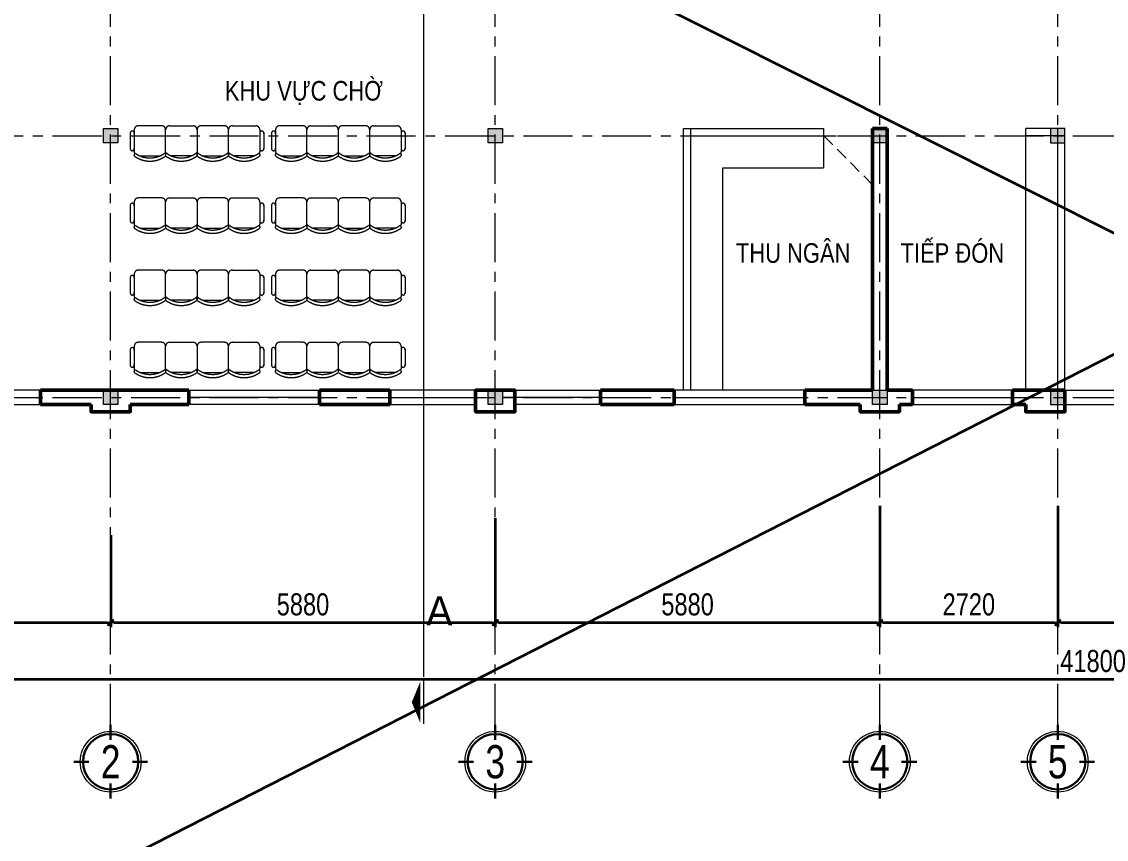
# Model space of a CAD drawing. Header units: millimetres. Extents: x 1109421 to 1726579, y -247837 to 144927.
# Drawn here: x 1240887 to 1257469, y -179015 to -166513 of the extents above; entities that cross this region are included whole.
import ezdxf
from ezdxf.enums import TextEntityAlignment as Align

# ---------------------------------------------------------------- set-up
doc = ezdxf.new("R2010")
doc.units = ezdxf.units.MM
doc.header["$LTSCALE"] = 600
doc.header["$MEASUREMENT"] = 0
for name, pattern in [('00_Hidden', [2.4, 1.6, -0.8]), ('CENTER', [2, 1.25, -0.25, 0.25, -0.25]), ('DASHED', [0.75, 0.5, -0.25]), ('HIDDEN', [0.375, 0.25, -0.125])]:
    doc.linetypes.add(name, pattern=pattern)
doc.layers.get('0').update_dxf_attribs({"lineweight": 0})
doc.layers.get('Defpoints').update_dxf_attribs({"lineweight": 0})
for name, color, linetype, lineweight in [('cat1', 30, 'Continuous', 50), ('cot', 40, 'Continuous', 13), ('dim', 144, 'Continuous', 13), ('LC ISO', 153, 'Continuous', 13), ('LC Khac', 4, 'Continuous', 9), ('LC MANH DUT', 35, 'HIDDEN', 5), ('LC Text2', 7, 'Continuous', 25), ('Noi that', 35, 'Continuous', 9), ('noithat', 125, 'Continuous', 9), ('PCCC - CHUA CHAY - ONG D80', 30, 'Continuous', 35), ('PCCC-BAO CHAY - DAY', 3, 'DASHED', 35), ('thay1', 63, 'Continuous', 18), ('truc', 76, 'CENTER', 9)]:
    doc.layers.add(name, color=color, linetype=linetype, lineweight=lineweight)
doc.styles.add('EG 1', font='VHAVANB.TTF')
doc.styles.add('HOATBIF', font='hoatbif.shx', dxfattribs={"width": 0.8})
doc.styles.add('LC 1', font='VHAVANB.TTF')
doc.styles.add('T2', font='VHARIAL.TTF', dxfattribs={"width": 0.8})
doc.styles.add('Tahoma', font='tahoma.ttf')
doc.dimstyles.new('1-135', dxfattribs={"dimscale": 135, "dimtxt": 2.5, "dimasz": 0.35, "dimexe": 0.5, "dimexo": 0, "dimgap": 0.8, "dimtad": 1, "dimdec": 0, "dimzin": 0, "dimdsep": 46, "dimtxsty": 'HOATBIF', "dimblk1": 'DOT', "dimblk2": 'DOT', "dimsah": 1, "dimcen": -1, "dimdle": 1, "dimclrd": 256, "dimclre": 256, "dimclrt": 4, "dimadec": 3, "dimazin": 2, "dimtfac": 0.333333, "dimtdec": 0, "dimtix": 1, "dimtmove": 2, "dimatfit": 3, "dimldrblk": 'DOT', "dimfxl": 1, "dimtvp": 0.833333, "dimtolj": 1, "dimtzin": 0, "dimarcsym": 0})

# ---------------------------------------------------------------- blocks, each defined once
blk = doc.blocks.new('c330x450')
at = {"layer": 'cot', "ltscale": 2}
h = blk.add_hatch(color=256, dxfattribs=at)
h.dxf.hatch_style = 1
h.paths.add_polyline_path([(897343, 22412), (897563, 22412), (897563, 22632), (897343, 22632)])
blk.add_lwpolyline([(897343, 22412), (897563, 22412), (897563, 22632), (897343, 22632)], close=True, dxfattribs=at)
blk = doc.blocks.new('dfdfdffđ')
at = {"layer": 'Noi that', "linetype": '00_Hidden'}
for p, q in [((954257, -6273), (954257, -6613)), ((954677, -6213), (954317, -6213)), ((954737, -6613), (954737, -6273)), ((954737, -6613), (954737, -6273)), ((954797, -6213), (955157, -6213)), ((955217, -6273), (955217, -6613)), ((955217, -6273), (955217, -6613)), ((955637, -6213), (955277, -6213)), ((955697, -6613), (955697, -6273)), ((955697, -6613), (955697, -6273)), ((955757, -6213), (956117, -6213)), ((956177, -6273), (956177, -6613)), ((954197, -6316), (954197, -6571)), ((956237, -6316), (956237, -6571)), ((954348, -6673), (954646, -6673)), ((955126, -6673), (954828, -6673)), ((955308, -6673), (955606, -6673)), ((956086, -6673), (955788, -6673))]:
    blk.add_line(p, q, dxfattribs=at)
for centre, radius, start, end in [((954227, -6324), 31.2, 343.7398, 196.2602), ((954317, -6273), 60, 90, 180), ((954677, -6273), 60, 0, 90), ((954797, -6273), 60, 90, 180), ((955157, -6273), 60, 0, 90), ((955277, -6273), 60, 90, 180), ((955637, -6273), 60, 0, 90), ((955757, -6273), 60, 90, 180), ((956117, -6273), 60, 0, 90), ((956207, -6324), 31.2, 343.7398, 196.2602), ((954227, -6562), 31.2, 163.7398, 16.2602), ((954317, -6613), 60, 180, 207.5844), ((954677, -6613), 60, 332.4156, 0), ((954797, -6613), 60, 180, 207.5844), ((955157, -6613), 60, 332.4156, 0), ((955277, -6613), 60, 180, 207.5844), ((955637, -6613), 60, 332.4156, 0), ((955757, -6613), 60, 180, 207.5844), ((956117, -6613), 60, 332.4156, 0), ((956207, -6562), 31.2, 163.7398, 16.2602), ((954275, -6660), 21.9, 57.9726, 216.6901), ((954497, -6353), 400, 233.1301, 306.8699), ((954497, -6310), 393, 237.5758, 302.4242), ((954720, -6660), 21.9, 323.3099, 122.0274), ((954755, -6660), 21.9, 57.9726, 216.6901), ((954977, -6353), 400, 233.1301, 306.8699), ((954977, -6310), 393, 237.5758, 302.4242), ((955200, -6660), 21.9, 323.3099, 122.0274), ((955235, -6660), 21.9, 57.9726, 216.6901), ((955457, -6353), 400, 233.1301, 306.8699), ((955457, -6310), 393, 237.5758, 302.4242), ((955680, -6660), 21.9, 323.3099, 122.0274), ((955715, -6660), 21.9, 57.9726, 216.6901), ((955937, -6353), 400, 233.1301, 306.8699), ((955937, -6310), 393, 237.5758, 302.4242), ((956160, -6660), 21.9, 323.3099, 122.0274)]:
    blk.add_arc(centre, radius, start, end, dxfattribs=at)
blk = doc.blocks.new('KyHieu TrucDinhVi')
at = {"color": 7, "lineweight": 30}
for p, q in [((0, 2.36), (0, 4)), ((-2.36, 0), (-4, 0)), ((2.36, 0), (4, 0)), ((0, -2.36), (0, -4))]:
    blk.add_line(p, q, dxfattribs=at)
blk.add_circle((0, 0), 3.3)
blk.add_circle((0, 0), 3, dxfattribs=at)
at = {"ltscale": 20, "style": 'Tahoma'}
blk.add_attdef('AA', text='', height=3, dxfattribs=at).set_placement((0, 0), align=Align.MIDDLE_CENTER)
blk = doc.blocks.new('DOT')
at = {"layer": 'dim'}
for p, q in [((-3, 0), (3, 0)), ((-1, -1), (1, 1))]:
    blk.add_line(p, q, dxfattribs=at)
blk.add_lwpolyline([(0.5, 1), (-1, -0.5), (-0.5, -1), (1, 0.5)], close=True, dxfattribs=at)
blk = doc.blocks.new('*D569')
at = {"layer": 'Defpoints', "color": 0, "transparency": 16777216}
for p in [(1138316, -151991), (1144196, -151991), (1144196, -153327)]:
    blk.add_point(p, dxfattribs=at)
at = {"layer": 'dim', "lineweight": -2, "transparency": 16777216}
for p, q in [((1138316, -151991), (1138316, -153394)), ((1144196, -151991), (1144196, -153394)), ((1138363, -153327), (1144148, -153327))]:
    blk.add_line(p, q, dxfattribs=at)
at = {"layer": 'dim', "lineweight": -2, "transparency": 16777216, "xscale": 47.25, "yscale": 47.25, "zscale": 47.25, "rotation": 180}
blk.add_blockref('DOT', (1138316, -153327), dxfattribs=at)
at = {"layer": 'dim', "lineweight": -2, "transparency": 16777216, "xscale": 47.25, "yscale": 47.25, "zscale": 47.25}
blk.add_blockref('DOT', (1144196, -153327), dxfattribs=at)
at = {"layer": 'dim', "color": 4, "transparency": 16777216, "insert": (1141256, -153050), "char_height": 337.5, "attachment_point": 5, "style": 'HOATBIF'}
blk.add_mtext('\\A1;5880', dxfattribs=at)
blk = doc.blocks.new('_Dot')
at = {"color": 0, "linetype": 'ByBlock', "lineweight": -2}
blk.add_line((-0.5, 0), (-1, 0), dxfattribs=at)
at = {"color": 0, "linetype": 'ByBlock', "const_width": 0.5}
blk.add_lwpolyline([(-0.25, 0, 1), (0.25, 0, 1)], format="xyb", close=True, dxfattribs=at)
blk = doc.blocks.new('*D570')
at = {"layer": 'Defpoints', "color": 0, "transparency": 16777216}
for p in [(1150076, -151732), (1144196, -151991), (1150076, -153327)]:
    blk.add_point(p, dxfattribs=at)
at = {"layer": 'dim', "lineweight": -2, "transparency": 16777216}
for p, q in [((1150076, -151732), (1150076, -153394)), ((1144196, -151991), (1144196, -153394)), ((1144243, -153327), (1150028, -153327))]:
    blk.add_line(p, q, dxfattribs=at)
at = {"layer": 'dim', "lineweight": -2, "transparency": 16777216, "xscale": 47.25, "yscale": 47.25, "zscale": 47.25, "rotation": 180}
blk.add_blockref('DOT', (1144196, -153327), dxfattribs=at)
at = {"layer": 'dim', "lineweight": -2, "transparency": 16777216, "xscale": 47.25, "yscale": 47.25, "zscale": 47.25}
blk.add_blockref('DOT', (1150076, -153327), dxfattribs=at)
at = {"layer": 'dim', "color": 4, "transparency": 16777216, "insert": (1147136, -153050), "char_height": 337.5, "attachment_point": 5, "style": 'HOATBIF'}
blk.add_mtext('\\A1;5880', dxfattribs=at)
blk = doc.blocks.new('*D571')
at = {"layer": 'Defpoints', "color": 0, "transparency": 16777216}
for p in [(1155956, -151539), (1150076, -151732), (1155956, -153327)]:
    blk.add_point(p, dxfattribs=at)
at = {"layer": 'dim', "lineweight": -2, "transparency": 16777216}
for p, q in [((1155956, -151539), (1155956, -153394)), ((1150076, -151732), (1150076, -153394)), ((1150123, -153327), (1155908, -153327))]:
    blk.add_line(p, q, dxfattribs=at)
at = {"layer": 'dim', "lineweight": -2, "transparency": 16777216, "xscale": 47.25, "yscale": 47.25, "zscale": 47.25, "rotation": 180}
blk.add_blockref('DOT', (1150076, -153327), dxfattribs=at)
at = {"layer": 'dim', "lineweight": -2, "transparency": 16777216, "xscale": 47.25, "yscale": 47.25, "zscale": 47.25}
blk.add_blockref('DOT', (1155956, -153327), dxfattribs=at)
at = {"layer": 'dim', "color": 4, "transparency": 16777216, "insert": (1153016, -153050), "char_height": 337.5, "attachment_point": 5, "style": 'HOATBIF'}
blk.add_mtext('\\A1;5880', dxfattribs=at)
blk = doc.blocks.new('*D572')
at = {"layer": 'Defpoints', "color": 0, "transparency": 16777216}
for p in [(1155956, -151539), (1158676, -151539), (1158676, -153327)]:
    blk.add_point(p, dxfattribs=at)
at = {"layer": 'dim', "lineweight": -2, "transparency": 16777216}
for p, q in [((1155956, -151539), (1155956, -153394)), ((1158676, -151539), (1158676, -153394)), ((1156003, -153327), (1158628, -153327))]:
    blk.add_line(p, q, dxfattribs=at)
at = {"layer": 'dim', "lineweight": -2, "transparency": 16777216, "xscale": 47.25, "yscale": 47.25, "zscale": 47.25, "rotation": 180}
blk.add_blockref('DOT', (1155956, -153327), dxfattribs=at)
at = {"layer": 'dim', "lineweight": -2, "transparency": 16777216, "xscale": 47.25, "yscale": 47.25, "zscale": 47.25}
blk.add_blockref('DOT', (1158676, -153327), dxfattribs=at)
at = {"layer": 'dim', "color": 4, "transparency": 16777216, "insert": (1157316, -153050), "char_height": 337.5, "attachment_point": 5, "style": 'HOATBIF'}
blk.add_mtext('\\A1;2720', dxfattribs=at)
blk = doc.blocks.new('*D573')
at = {"layer": 'Defpoints', "color": 0, "transparency": 16777216}
for p in [(1158676, -151539), (1163156, -151762), (1163156, -153327)]:
    blk.add_point(p, dxfattribs=at)
at = {"layer": 'dim', "lineweight": -2, "transparency": 16777216}
for p, q in [((1158676, -151539), (1158676, -153394)), ((1163156, -151762), (1163156, -153394)), ((1158723, -153327), (1163108, -153327))]:
    blk.add_line(p, q, dxfattribs=at)
at = {"layer": 'dim', "lineweight": -2, "transparency": 16777216, "xscale": 47.25, "yscale": 47.25, "zscale": 47.25, "rotation": 180}
blk.add_blockref('DOT', (1158676, -153327), dxfattribs=at)
at = {"layer": 'dim', "lineweight": -2, "transparency": 16777216, "xscale": 47.25, "yscale": 47.25, "zscale": 47.25}
blk.add_blockref('DOT', (1163156, -153327), dxfattribs=at)
at = {"layer": 'dim', "color": 4, "transparency": 16777216, "insert": (1160916, -153050), "char_height": 337.5, "attachment_point": 5, "style": 'HOATBIF'}
blk.add_mtext('\\A1;4480', dxfattribs=at)
blk = doc.blocks.new('*D577')
at = {"layer": 'Defpoints', "color": 0, "transparency": 16777216}
for p in [(1138316, -151697), (1180116, -151697), (1180116, -154192)]:
    blk.add_point(p, dxfattribs=at)
at = {"layer": 'dim', "lineweight": -2, "transparency": 16777216}
for p, q in [((1138316, -151697), (1138316, -154260)), ((1180116, -151697), (1180116, -154260)), ((1138363, -154192), (1180068, -154192))]:
    blk.add_line(p, q, dxfattribs=at)
at = {"layer": 'dim', "lineweight": -2, "transparency": 16777216, "xscale": 47.25, "yscale": 47.25, "zscale": 47.25, "rotation": 180}
blk.add_blockref('DOT', (1138316, -154192), dxfattribs=at)
at = {"layer": 'dim', "lineweight": -2, "transparency": 16777216, "xscale": 47.25, "yscale": 47.25, "zscale": 47.25}
blk.add_blockref('DOT', (1180116, -154192), dxfattribs=at)
at = {"layer": 'dim', "color": 4, "transparency": 16777216, "insert": (1159216, -153916), "char_height": 337.5, "attachment_point": 5, "style": 'HOATBIF'}
blk.add_mtext('\\A1;41800', dxfattribs=at)
blk = doc.blocks.new('*U583')
at = {"layer": 'LC Khac', "color": 1, "ltscale": 2}
for p, q in [((0, 485), (0, 0)), ((0, -15862), (0, -16347))]:
    blk.add_line(p, q, dxfattribs=at)
for points in [[(134, 243, 0, 471, 0), (37, 243, 275, 275, 0)], [(134, -16104, 0, 471, 0), (37, -16104, 275, 275, 0)]]:
    blk.add_lwpolyline(points, format="xyseb", dxfattribs=at)
at = {"layer": 'LC MANH DUT', "ltscale": 200}
blk.add_line((0, -49), (0, -15818), dxfattribs=at)
at = {"ltscale": 2, "style": 'LC 1'}
for p in [(-179, 243), (-179, -16104)]:
    blk.add_attdef('LC', text='', height=330, dxfattribs=at).set_placement(p, align=Align.MIDDLE_CENTER)
blk = doc.blocks.new('A$Ce210b8fe')
at = {"layer": 'cat1'}
for p, q in [((20616.6, 56338), (20616.6, 52338)), ((20616.6, 56338), (20836.6, 56338)), ((20836.6, 56338), (20836.6, 52338)), ((7891.6, 52338), (7891.6, 52118)), ((7891.6, 52338), (10161.6, 52338)), ((10161.6, 52338), (10161.6, 52118)), ((12161.6, 52338), (12161.6, 52118)), ((12161.6, 52338), (13236.6, 52338)), ((13236.6, 52118), (13236.6, 52338)), ((16456.6, 52118), (16456.6, 52338)), ((16456.6, 52338), (17581.6, 52338)), ((17581.6, 52338), (17581.6, 52118)), ((19581.6, 52338), (19581.6, 52118)), ((19581.6, 52338), (20616.6, 52338)), ((19581.6, 52338), (20616.6, 52338)), ((20836.6, 52338), (21226.6, 52338)), ((21226.6, 52338), (21226.6, 52118)), ((22756.6, 52338), (22756.6, 52118)), ((22756.6, 52338), (23556.6, 52338)), ((23556.6, 52338), (23556.6, 52118)), ((7891.6, 52118), (8666.6, 52118)), ((9266.6, 52118), (10161.6, 52118)), ((12161.6, 52118), (13236.6, 52118)), ((16456.6, 52118), (17581.6, 52118)), ((19581.6, 52118), (20426.6, 52118)), ((21026.6, 52118), (21226.6, 52118)), ((22756.6, 52118), (22956.6, 52118))]:
    blk.add_line(p, q, dxfattribs=at)
for points in [[(14546.6, 52118), (14546.6, 52338), (15146.6, 52338), (15146.6, 52118)], [(8666.6, 52118), (8666.6, 52008), (9266.6, 52008), (9266.6, 52118)], [(14546.6, 52118), (14546.6, 52008), (15146.6, 52008), (15146.6, 52118)], [(20426.6, 52118), (20426.6, 52008), (21026.6, 52008), (21026.6, 52118)], [(22956.6, 52118), (22956.6, 52008), (23556.6, 52008), (23556.6, 52118)]]:
    blk.add_lwpolyline(points, dxfattribs=at)
at = {"layer": 'Noi that', "linetype": '00_Hidden', "ltscale": 0.2}
for p, q in [((19866.6, 56228), (20616.6, 56228)), ((20616.6, 55478), (19866.6, 56228)), ((20616.6, 56228), (20616.6, 55478))]:
    blk.add_line(p, q, dxfattribs=at)
at = {"layer": 'noithat'}
for p, q in [((17726.6, 52338), (17726.6, 56338)), ((17726.6, 56338), (19866.6, 56338)), ((17726.6, 56228), (19866.6, 56228)), ((17836.6, 52338), (17836.6, 56338)), ((19866.6, 56338), (19866.6, 55738)), ((22956.6, 52338), (22956.6, 56338)), ((23556.6, 56338), (22956.6, 56338)), ((23556.6, 56228), (22956.6, 56228)), ((23446.6, 52338), (23446.6, 56338)), ((23556.6, 52118), (23556.6, 56338)), ((18326.6, 52338), (18326.6, 55738)), ((18326.6, 55738), (19866.6, 55738))]:
    blk.add_line(p, q, dxfattribs=at)
at = {"layer": 'thay1'}
for p, q in [((23556.6, 52338), (27816.6, 52338)), ((5891.6, 52228), (7891.6, 52228)), ((12161.6, 52228), (10161.6, 52228)), ((13236.6, 52228), (14736.6, 52228)), ((16456.6, 52228), (14956.6, 52228)), ((17581.6, 52228), (19581.6, 52228)), ((21226.6, 52228), (22756.6, 52228)), ((23556.6, 52118), (27816.6, 52118))]:
    blk.add_line(p, q, dxfattribs=at)
for points in [[(5891.6, 52118), (7891.6, 52118), (7891.6, 52338), (5891.6, 52338)], [(12161.6, 52118), (10161.6, 52118), (10161.6, 52338), (12161.6, 52338)], [(13236.6, 52118), (14546.6, 52118), (14546.6, 52338), (13236.6, 52338)], [(16456.6, 52118), (15146.6, 52118), (15146.6, 52338), (16456.6, 52338)], [(17581.6, 52118), (19581.6, 52118), (19581.6, 52338), (17581.6, 52338)], [(21226.6, 52118), (22756.6, 52118), (22756.6, 52338), (21226.6, 52338)]]:
    blk.add_lwpolyline(points, close=True, dxfattribs=at)
at = {"layer": 'truc'}
for p, q in [((8966.6, 47095.7), (8966.6, 69672)), ((14846.6, 47095.7), (14846.6, 69672)), ((20726.6, 47095.7), (20726.6, 69672)), ((23446.6, 47095.7), (23446.6, 69672)), ((879.3, 56228), (47850, 56228)), ((879.3, 52228), (47850, 52228))]:
    blk.add_line(p, q, dxfattribs=at)
ref = blk.add_blockref('*U583', (13751.4, 69307.1), dxfattribs=dict(xscale=-1.35, yscale=1.35, zscale=1.35))
ref.add_attrib('LC', 'A', dxfattribs={"ltscale": 2, "height": 445.5, "style": 'LC 1'}).set_placement((13992.5, 48964.3), align=Align.MIDDLE_CENTER)
ref.add_attrib('LC', 'A', dxfattribs={"ltscale": 2, "height": 445.5, "style": 'LC 1'}).set_placement((13992.7, 69634.8), align=Align.MIDDLE_CENTER)
at = {"layer": 'cat1', "xscale": -1, "rotation": 180}
for p in [(-888486.7, 78749.9), (-882606.7, 78749.9), (-876726.7, 78749.9), (-888486.7, 74749.9), (-882606.7, 74749.9), (-876726.7, 74749.9)]:
    blk.add_blockref('c330x450', p, dxfattribs=at)
at = {"layer": 'cat1'}
for name, p in [('dfdfdffđ', (-944929.7, 62593.1)), ('dfdfdffđ', (-942769.6, 62593.1)), ('c330x450', (-874006.7, 33706.2)), ('dfdfdffđ', (-944929.7, 61489.7)), ('dfdfdffđ', (-942769.6, 61489.7)), ('dfdfdffđ', (-944929.7, 60386.2)), ('dfdfdffđ', (-942769.6, 60386.2)), ('dfdfdffđ', (-944929.7, 59282.8)), ('dfdfdffđ', (-942769.6, 59282.8)), ('c330x450', (-874006.7, 29706.2))]:
    blk.add_blockref(name, p, dxfattribs=at)
at = {"layer": 'LC ISO'}
ref = blk.add_blockref('KyHieu TrucDinhVi', (8966.6, 46656.9), dxfattribs=dict(at, xscale=140.8352653944289, yscale=140.8352653944289, zscale=140.8352653944289))
ref.add_attrib('AA', '2', dxfattribs={"layer": '0', "ltscale": 20, "height": 507, "style": 'EG 1', "width": 0.8}).set_placement((8966.6, 46656.9), align=Align.MIDDLE_CENTER)
ref = blk.add_blockref('KyHieu TrucDinhVi', (14846.6, 46656.9), dxfattribs=dict(at, xscale=140.8352653944289, yscale=140.8352653944289, zscale=140.8352653944289))
ref.add_attrib('AA', '3', dxfattribs={"layer": '0', "ltscale": 20, "height": 507, "style": 'EG 1', "width": 0.8}).set_placement((14846.6, 46656.9), align=Align.MIDDLE_CENTER)
ref = blk.add_blockref('KyHieu TrucDinhVi', (20726.6, 46656.9), dxfattribs=dict(at, xscale=140.8352653944289, yscale=140.8352653944289, zscale=140.8352653944289))
ref.add_attrib('AA', '4', dxfattribs={"layer": '0', "ltscale": 20, "height": 507, "style": 'EG 1', "width": 0.8}).set_placement((20726.6, 46656.9), align=Align.MIDDLE_CENTER)
ref = blk.add_blockref('KyHieu TrucDinhVi', (23446.6, 46656.9), dxfattribs=dict(at, xscale=140.8352653944289, yscale=140.8352653944289, zscale=140.8352653944289))
ref.add_attrib('AA', '5', dxfattribs={"layer": '0', "ltscale": 20, "height": 507, "style": 'EG 1', "width": 0.8}).set_placement((23446.6, 46656.9), align=Align.MIDDLE_CENTER)
at = {"layer": 'LC Text2', "style": 'T2', "width": 0.8}
for s, p in [('khu vùc chê', (10712.8, 56766.1)), ('thu ng©n', (18526.5, 54285.6)), ('tiÕp ®ãn', (21043.8, 54285.6))]:
    blk.add_text(s, height=300, dxfattribs=at).set_placement(p)
at = {"layer": 'dim'}
for base, p1, p2, picture, middle in [((44886.6, 47918.7), (3086.6, 50413.5), (44886.6, 50413.5), '*D577', (23986.6, 48195.4)), ((20726.6, 48784.4), (14846.6, 50379.1), (20726.6, 50571.5), '*D571', (17786.6, 49061.2)), ((23446.6, 48784.4), (20726.6, 50571.5), (23446.6, 50571.5), '*D572', (22086.6, 49061.2)), ((27926.6, 48784.4), (23446.6, 50571.5), (27926.6, 50349.3), '*D573', (25686.6, 49061.2)), ((14846.6, 48784.4), (8966.6, 50119.7), (14846.6, 50379.1), '*D570', (11906.6, 49061.2)), ((8966.6, 48784.4), (3086.6, 50119.7), (8966.6, 50119.7), '*D569', (6026.6, 49061.2))]:
    dim = blk.add_linear_dim(base=base, p1=p1, p2=p2, dimstyle='1-135', dxfattribs=at)
    dim.commit()
    dim.dimension.update_dxf_attribs({"geometry": picture, "text_midpoint": middle, "insert": (-1135228.9, 202111)})

msp = doc.modelspace()

# ---------------------------------------------------------------- block references
at = {"layer": 'PCCC-BAO CHAY - DAY'}
msp.add_blockref('A$Ce210b8fe', (1233280.3, -224485.4), dxfattribs=at)

# ---------------------------------------------------------------- next in the draw order: linework, layer by layer
at = {"layer": 'PCCC - CHUA CHAY - ONG D80'}
for points in [[(1404589, -243489.9), (1111037.3, -96227.6)], [(1111479.3, -246129.6), (1403985.6, -96912)]]:
    msp.add_lwpolyline(points, dxfattribs=at)

doc.saveas('drawing.dxf')
